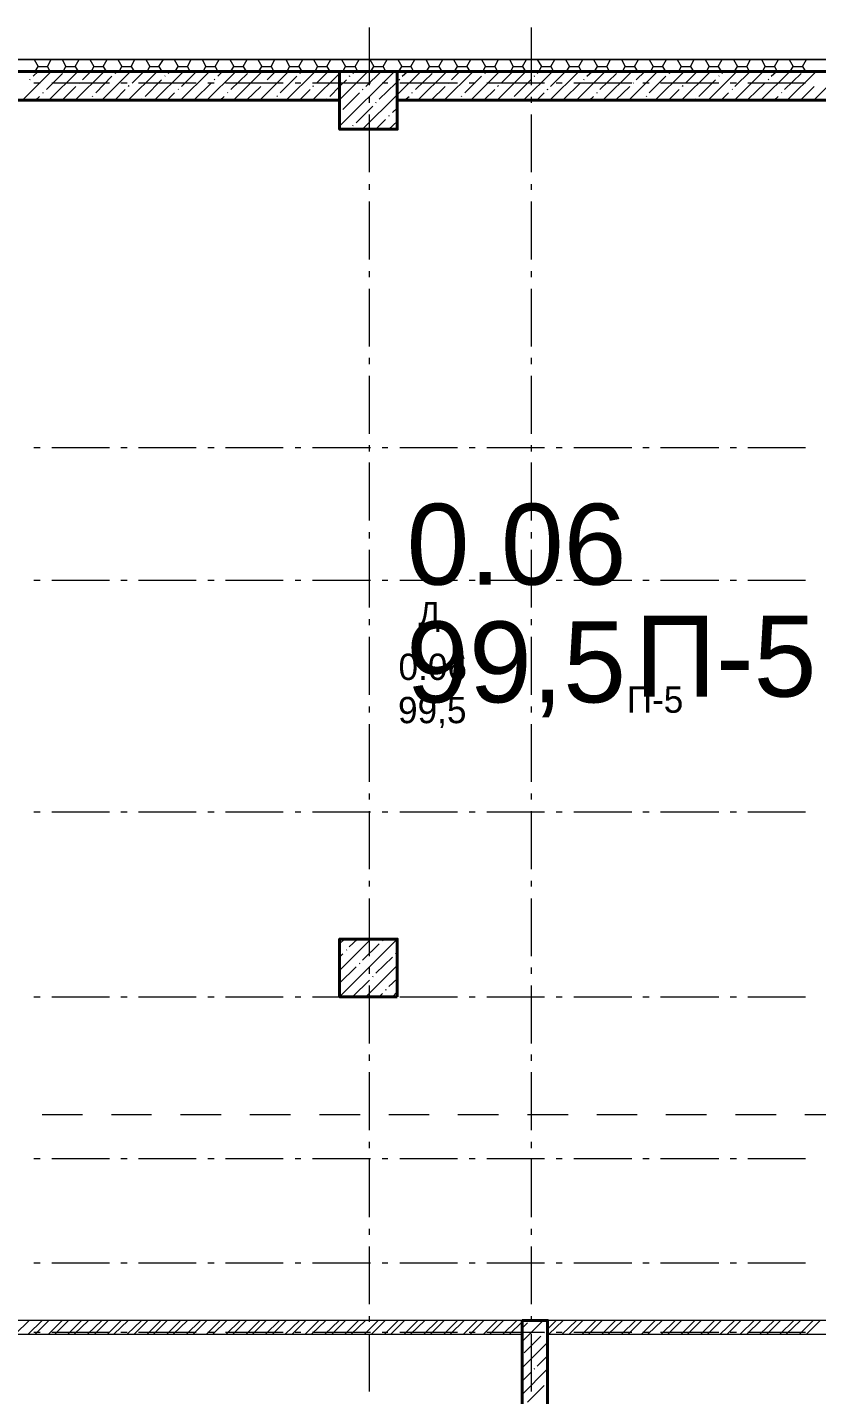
# Model space of a CAD drawing. Header units: millimetres. Extents: x -249154 to 415037, y -45458 to 354837.
# Drawn here: x -127206 to -120373, y 11477 to 23307 of the extents above; entities that cross this region are included whole.
import ezdxf

# ---------------------------------------------------------------- set-up
doc = ezdxf.new("R2010")
doc.units = ezdxf.units.MM
doc.layers.add('PDF _Текст', color=7, linetype='Continuous')
doc.styles.get("Standard").update_dxf_attribs({"font": 'arial.ttf'})

msp = doc.modelspace()

# ---------------------------------------------------------------- linework, layer by layer
at = {"lineweight": 9}
for points in [[(-124245.0744704004, 22807.0202844576), (-124245.0744704004, 23306.90880173928)], [(-122842.844816, 22807.0202844576), (-122842.844816, 23306.90880173928)], [(-127146.9696766799, 23027.31013953203), (-127113.0789297323, 22968.00133239923), (-127032.5884057444, 22968.00133239923), (-127011.4066888894, 22925.63789875727)], [(-127138.4969899174, 22925.63789875727), (-127113.0789297323, 22968.00133239923)], [(-127032.5884057444, 22968.00133239923), (-126998.6976588308, 23027.31013953203)], [(-126905.4981047504, 23027.31013953203), (-126871.6073578028, 22968.00133239923), (-126791.116833849, 22968.00133239923), (-126765.6987736638, 22925.63789875727)], [(-126897.025417988, 22925.63789875727), (-126871.6073578028, 22968.00133239923)], [(-126791.116833849, 22968.00133239923), (-126757.2260869014, 23027.31013953203)], [(-126664.0265328209, 23027.31013953203), (-126630.1357859074, 22968.00133239923), (-126549.6452619195, 22968.00133239923), (-126524.2272017343, 22925.63789875727)], [(-126651.3175027624, 22925.63789875727), (-126630.1357859074, 22968.00133239923)], [(-126549.6452619195, 22968.00133239923), (-126515.7545150059, 23027.31013953203)], [(-126422.5549609255, 23027.31013953203), (-126388.664214012, 22968.00133239923), (-126308.1736900241, 22968.00133239923), (-126282.7556298049, 22925.63789875727)], [(-126409.8459308329, 22925.63789875727), (-126388.664214012, 22968.00133239923)], [(-126308.1736900241, 22968.00133239923), (-126274.2829431105, 23027.31013953203)], [(-126181.0833890301, 23027.31013953203), (-126147.1926420825, 22968.00133239923), (-126066.7021181287, 22968.00133239923), (-126041.2840579435, 22925.63789875727)], [(-126168.3743589034, 22925.63789875727), (-126147.1926420825, 22968.00133239923)], [(-126066.7021181287, 22968.00133239923), (-126028.5750278169, 23027.31013953203)], [(-125935.3754737705, 23027.31013953203), (-125901.4847267888, 22968.00133239923), (-125820.9942028691, 22968.00133239923), (-125799.812486014, 22925.63789875727)], [(-125926.9027870421, 22925.63789875727), (-125901.4847267888, 22968.00133239923)], [(-125820.9942028691, 22968.00133239923), (-125787.1034558874, 23027.31013953203)], [(-125693.903901841, 23027.31013953203), (-125660.0131549274, 22968.00133239923), (-125579.5226309396, 22968.00133239923), (-125558.3409140845, 22925.63789875727)], [(-125685.4312151126, 22925.63789875727), (-125660.0131549274, 22968.00133239923)], [(-125579.5226309396, 22968.00133239923), (-125545.631884026, 23027.31013953203)], [(-125452.4323299456, 23027.31013953203), (-125418.5415829979, 22968.00133239923), (-125338.0510590101, 22968.00133239923), (-125312.6329988249, 22925.63789875727)], [(-125443.9596431831, 22925.63789875727), (-125418.5415829979, 22968.00133239923)], [(-125338.0510590101, 22968.00133239923), (-125304.1603120965, 23027.31013953203)], [(-125210.9607580502, 23027.31013953203), (-125177.0700110685, 22968.00133239923), (-125096.5794871488, 22968.00133239923), (-125071.1614269295, 22925.63789875727)], [(-125202.4880712877, 22925.63789875727), (-125177.0700110685, 22968.00133239923)], [(-125096.5794871488, 22968.00133239923), (-125062.6887401671, 23027.31013953203)], [(-124969.4891861207, 23027.31013953203), (-124935.5984392071, 22968.00133239923), (-124855.1079152193, 22968.00133239923), (-124829.6898550341, 22925.63789875727)], [(-124956.7801560281, 22925.63789875727), (-124935.5984392071, 22968.00133239923)], [(-124855.1079152193, 22968.00133239923), (-124821.2171683057, 23027.31013953203)], [(-124728.0176141912, 23027.31013953203), (-124694.1268672776, 22968.00133239923), (-124613.6363432898, 22968.00133239923), (-124588.2182831046, 22925.63789875727)], [(-124715.3085841327, 22925.63789875727), (-124694.1268672776, 22968.00133239923)], [(-124613.6363432898, 22968.00133239923), (-124579.7455963762, 23027.31013953203)], [(-124486.5460423298, 23027.31013953203), (-124452.6552953482, 22968.00133239923), (-124367.9284280642, 22968.00133239923), (-124346.7467112092, 22925.63789875727)], [(-124473.8370122032, 22925.63789875727), (-124452.6552953482, 22968.00133239923)], [(-124367.9284280642, 22968.00133239923), (-124334.0376811166, 23027.31013953203)], [(-124240.8381270362, 23027.31013953203), (-124206.9473800885, 22968.00133239923), (-124126.4568561348, 22968.00133239923), (-124105.2751393138, 22925.63789875727)], [(-124232.3654403078, 22925.63789875727), (-124206.9473800885, 22968.00133239923)], [(-124126.4568561348, 22968.00133239923), (-124092.5661091871, 23027.31013953203)], [(-123999.3665551067, 23027.31013953203), (-123965.4758081931, 22968.00133239923), (-123884.9852842053, 22968.00133239923), (-123863.8035673843, 22925.63789875727)], [(-123990.8938684124, 22925.63789875727), (-123965.4758081931, 22968.00133239923)], [(-123884.9852842053, 22968.00133239923), (-123851.0945372917, 23027.31013953203)], [(-123757.8949832453, 23027.31013953203), (-123724.0042362977, 22968.00133239923), (-123643.5137123439, 22968.00133239923), (-123618.0956520906, 22925.63789875727)], [(-123749.4222964829, 22925.63789875727), (-123724.0042362977, 22968.00133239923)], [(-123643.5137123439, 22968.00133239923), (-123609.6229653963, 23027.31013953203)], [(-123516.4234113159, 23027.31013953203), (-123482.5326643682, 22968.00133239923), (-123402.0421404144, 22968.00133239923), (-123376.6240802293, 22925.63789875727)], [(-123507.9507245534, 22925.63789875727), (-123482.5326643682, 22968.00133239923)], [(-123402.0421404144, 22968.00133239923), (-123368.1513934668, 23027.31013953203)], [(-123274.9518393864, 23027.31013953203), (-123241.0610924728, 22968.00133239923), (-123160.570568485, 22968.00133239923), (-123135.1525082998, 22925.63789875727)], [(-123262.2428093278, 22925.63789875727), (-123241.0610924728, 22968.00133239923)], [(-123160.570568485, 22968.00133239923), (-123126.6798215714, 23027.31013953203)], [(-123033.480267525, 23027.31013953203), (-122999.5895205774, 22968.00133239923), (-122919.0989965895, 22968.00133239923), (-122893.6809363703, 22925.63789875727)], [(-123020.7712373984, 22925.63789875727), (-122999.5895205774, 22968.00133239923)], [(-122919.0989965895, 22968.00133239923), (-122885.208249676, 23027.31013953203)], [(-122792.0086955955, 23027.31013953203), (-122753.8816052837, 22968.00133239923), (-122673.3910813299, 22968.00133239923), (-122652.2093645089, 22925.63789875727)], [(-122779.2996654689, 22925.63789875727), (-122753.8816052837, 22968.00133239923)], [(-122673.3910813299, 22968.00133239923), (-122639.5003343823, 23027.31013953203)], [(-122546.3007803019, 23027.31013953203), (-122512.4100333542, 22968.00133239923), (-122431.9195094004, 22968.00133239923), (-122410.7377925795, 22925.63789875727)], [(-122537.8280936075, 22925.63789875727), (-122512.4100333542, 22968.00133239923)], [(-122431.9195094004, 22968.00133239923), (-122398.0287624528, 23027.31013953203)], [(-122304.8292084064, 23027.31013953203), (-122270.9384614929, 22968.00133239923), (-122190.447937505, 22968.00133239923), (-122169.26622065, 22925.63789875727)], [(-122296.3565216781, 22925.63789875727), (-122270.9384614929, 22968.00133239923)], [(-122190.447937505, 22968.00133239923), (-122156.5571905915, 23027.31013953203)], [(-122063.357636511, 23027.31013953203), (-122029.4668895634, 22968.00133239923), (-121948.9763655756, 22968.00133239923), (-121923.5583053904, 22925.63789875727)], [(-122054.8849497486, 22925.63789875727), (-122029.4668895634, 22968.00133239923)], [(-121948.9763655756, 22968.00133239923), (-121915.085618662, 23027.31013953203)], [(-121821.8860645815, 23027.31013953203), (-121787.9953176339, 22968.00133239923), (-121707.5047936801, 22968.00133239923), (-121682.086733495, 22925.63789875727)], [(-121809.177034489, 22925.63789875727), (-121787.9953176339, 22968.00133239923)], [(-121707.5047936801, 22968.00133239923), (-121673.6140467325, 23027.31013953203)], [(-121580.4144926861, 23027.31013953203), (-121546.5237457726, 22968.00133239923), (-121466.0332217847, 22968.00133239923), (-121440.6151615655, 22925.63789875727)], [(-121567.7054625936, 22925.63789875727), (-121546.5237457726, 22968.00133239923)], [(-121466.0332217847, 22968.00133239923), (-121432.1424748712, 23027.31013953203)], [(-121338.9429207566, 23027.31013953203), (-121305.0521738431, 22968.00133239923), (-121224.5616498552, 22968.00133239923), (-121199.1435896701, 22925.63789875727)], [(-121326.2338906641, 22925.63789875727), (-121305.0521738431, 22968.00133239923)], [(-121224.5616498552, 22968.00133239923), (-121190.6709029417, 23027.31013953203)], [(-121093.2350055311, 23027.31013953203), (-121059.3442585494, 22968.00133239923), (-120978.8537346297, 22968.00133239923), (-120957.6720177746, 22925.63789875727)], [(-121084.7623187687, 22925.63789875727), (-121059.3442585494, 22968.00133239923)], [(-120978.8537346297, 22968.00133239923), (-120944.962987648, 23027.31013953203)], [(-120851.7634336016, 23027.31013953203), (-120817.872686654, 22968.00133239923), (-120737.3821627002, 22968.00133239923), (-120716.2004458452, 22925.63789875727)], [(-120843.2907468732, 22925.63789875727), (-120817.872686654, 22968.00133239923)], [(-120737.3821627002, 22968.00133239923), (-120703.4914157526, 23027.31013953203)], [(-120610.2918616721, 23027.31013953203), (-120576.4011147586, 22968.00133239923), (-120495.9105907707, 22968.00133239923), (-120470.4925305856, 22925.63789875727)], [(-120601.8191749438, 22925.63789875727), (-120576.4011147586, 22968.00133239923)], [(-120495.9105907707, 22968.00133239923), (-120462.0198438572, 23027.31013953203)], [(-127358.7868449919, 22925.63789875727), (-104961.2394647608, 22925.63789875727), (-104961.2394647608, 1409.249938755849), (-140715.9774805107, 1409.249938755849)], [(-127248.6419174547, 22675.6936400994), (-126998.6976588308, 22925.63789875727)], [(-127185.0967669577, 22853.62006149782), (-127180.8604235935, 22857.85640489607)], [(-127155.4423634083, 22883.27446508124), (-127113.0789297323, 22925.63789875727)], [(-127041.0610925069, 22768.89319417982), (-126901.2617613862, 22908.69252526642)], [(-127019.8793756518, 22675.6936400994), (-126769.935117028, 22925.63789875727)], [(-126791.116833849, 22675.6936400994), (-126541.1725752252, 22925.63789875727)], [(-126727.571683352, 22853.62006149782), (-126655.5538461266, 22925.63789875727)], [(-126613.1904124506, 22739.2387905964), (-126473.3910813299, 22883.27446508124)], [(-126562.3542920462, 22675.6936400994), (-126312.4100334223, 22925.63789875727)], [(-126443.7366777465, 22908.69252526642), (-126439.5003343823, 22917.16521199481)], [(-126333.5917502433, 22675.6936400994), (-126083.6474915855, 22925.63789875727)], [(-126299.7010032957, 22823.96565794844), (-126198.0287625209, 22925.63789875727)], [(-126185.3197323943, 22709.58438704703), (-126045.5204013077, 22853.62006149782)], [(-126104.8292084064, 22675.6936400994), (-125854.8849497826, 22925.63789875727)], [(-126015.8659976902, 22883.27446508124), (-126011.6296543601, 22887.51080844544)], [(-125986.2115941408, 22908.69252526642), (-125969.266220684, 22925.63789875727)], [(-125880.3030099678, 22675.6936400994), (-125630.358751344, 22925.63789875727)], [(-125871.8303232394, 22794.31125436501), (-125740.5036788812, 22925.63789875727)], [(-125651.540468165, 22675.6936400994), (-125401.5962095412, 22925.63789875727)], [(-125587.995317702, 22853.62006149782), (-125583.7589743038, 22857.85640489607)], [(-125558.3409140845, 22883.27446508124), (-125515.9774804426, 22925.63789875727)], [(-125443.9596431831, 22768.89319417982), (-125299.9239687324, 22908.69252526642)], [(-125422.7779263621, 22675.6936400994), (-125172.8336677383, 22925.63789875727)], [(-125194.0153845593, 22675.6936400994), (-124944.0711259355, 22925.63789875727)], [(-125130.4702340623, 22853.62006149782), (-125058.4523968369, 22925.63789875727)], [(-125016.0889631609, 22739.2387905964), (-124872.053288676, 22883.27446508124)], [(-124965.2528427565, 22675.6936400994), (-124715.3085841327, 22925.63789875727)], [(-124846.6352284909, 22908.69252526642), (-124842.3988851267, 22917.16521199481)], [(-124736.4903009537, 22675.6936400994), (-124503.4914157866, 22908.69252526642), (-124486.5460423298, 22925.63789875727)], [(-124702.599554006, 22823.96565794844), (-124600.9273132313, 22925.63789875727)], [(-124588.2182831046, 22709.58438704703), (-124503.4914157866, 22794.31125436501), (-124444.1826086538, 22853.62006149782)], [(-124507.7277591508, 22675.6936400994), (-124503.4914157866, 22679.92998346359), (-124257.783500527, 22925.63789875727)], [(-124503.4914157866, 22451.16744162671), (-124029.0209587242, 22925.63789875727)], [(-124418.7645484346, 22883.27446508124), (-124410.2918617062, 22887.51080844544)], [(-124389.1101448511, 22908.69252526642), (-124372.1647714284, 22925.63789875727)], [(-124304.3832775332, 22425.74938144152), (-124003.6028984709, 22722.29341710555), (-123800.2584168873, 22925.63789875727)], [(-124274.7288739497, 22794.31125436501), (-124143.4022296256, 22925.63789875727)], [(-123990.8938684124, 22853.62006149782), (-123982.4211816499, 22857.85640489607)], [(-123961.2394648289, 22883.27446508124), (-123914.6396878228, 22925.63789875727)], [(-123846.8581938935, 22768.89319417982), (-123702.8225194427, 22908.69252526642)], [(-123825.6764771065, 22675.6936400994), (-123575.7322184146, 22925.63789875727)], [(-123596.9139352696, 22675.6936400994), (-123346.9696766118, 22925.63789875727)], [(-123533.3687848067, 22853.62006149782), (-123461.3509475132, 22925.63789875727)], [(-123418.9875139053, 22739.2387905964), (-123274.9518393864, 22883.27446508124)], [(-123368.1513934668, 22675.6936400994), (-123118.2071348089, 22925.63789875727)], [(-123245.297435837, 22908.69252526642), (-123241.0610924728, 22917.16521199481)], [(-123139.388851664, 22675.6936400994), (-122889.4445930061, 22925.63789875727)], [(-123105.4981047504, 22823.96565794844), (-123003.8258639075, 22925.63789875727)], [(-122991.116833849, 22709.58438704703), (-122847.0811593641, 22853.62006149782)], [(-122910.6263098612, 22675.6936400994), (-122660.6820512033, 22925.63789875727)], [(-122817.4267557807, 22883.27446508124), (-122813.1904124165, 22887.51080844544)], [(-122792.0086955955, 22908.69252526642), (-122775.0633221047, 22925.63789875727)], [(-122681.8637680583, 22675.6936400994), (-122431.9195094004, 22925.63789875727)], [(-122677.6274246941, 22794.31125436501), (-122546.3007803019, 22925.63789875727)], [(-122453.1012262555, 22675.6936400994), (-122203.1569675976, 22925.63789875727)], [(-122389.5560757585, 22853.62006149782), (-122385.3197323943, 22857.85640489607)], [(-122364.1380155392, 22883.27446508124), (-122317.538238499, 22925.63789875727)], [(-122249.7567446379, 22768.89319417982), (-122105.721070153, 22908.69252526642)], [(-122224.3386844527, 22675.6936400994), (-121974.3944257948, 22925.63789875727)], [(-121999.812486014, 22675.6936400994), (-121749.8682273561, 22925.63789875727)], [(-121936.267335483, 22853.62006149782), (-121860.0131548934, 22925.63789875727)], [(-121821.8860645815, 22739.2387905964), (-121677.8503900967, 22883.27446508124)], [(-121771.0499442112, 22675.6936400994), (-121521.1056855533, 22925.63789875727)], [(-121648.1959865473, 22908.69252526642), (-121643.9596431831, 22917.16521199481)], [(-121542.2874024084, 22675.6936400994), (-121292.3431437164, 22925.63789875727)], [(-121508.3966554607, 22823.96565794844), (-121406.7244146178, 22925.63789875727)], [(-121394.0153845593, 22709.58438704703), (-121249.9797100745, 22853.62006149782)], [(-121313.5248605715, 22675.6936400994), (-121063.5806019136, 22925.63789875727)], [(-121220.3253064911, 22883.27446508124), (-121216.0889631269, 22887.51080844544)], [(-121194.9072463059, 22908.69252526642), (-121177.961872815, 22925.63789875727)], [(-121084.7623187687, 22675.6936400994), (-120834.8180601108, 22925.63789875727)], [(-121080.5259754045, 22794.31125436501), (-120949.1993310122, 22925.63789875727)], [(-120855.9997769658, 22675.6936400994), (-120606.055518308, 22925.63789875727)], [(-120792.4546264347, 22853.62006149782), (-120788.2182831046, 22857.85640489607)], [(-120767.0365662496, 22883.27446508124), (-120720.4367892094, 22925.63789875727)], [(-120652.6552953482, 22768.89319417982), (-120508.6196208974, 22908.69252526642)], [(-120627.237235163, 22675.6936400994), (-120377.2929765051, 22925.63789875727)], [(-120398.4746933602, 22675.6936400994), (-120148.5304347023, 22925.63789875727)], [(-127151.2060200441, 22828.20200131263), (-127096.1335562414, 22828.20200131263)], [(-127070.7154960562, 22739.2387905964), (-127066.479152692, 22743.47513396059)], [(-126994.4613154666, 22828.20200131263), (-126494.572798185, 22828.20200131263)], [(-126905.4981047504, 22675.6936400994), (-126786.8804904848, 22794.31125436501)], [(-126757.2260869014, 22823.96565794844), (-126752.9897435372, 22828.20200131263)], [(-126642.844816, 22709.58438704703), (-126638.6084726358, 22713.82073041121)], [(-126447.9730211447, 22675.6936400994), (-126359.0098104285, 22768.89319417982)], [(-126397.1369007063, 22828.20200131263), (-126342.0644369717, 22828.20200131263)], [(-126329.3554068451, 22794.31125436501), (-126325.1190634809, 22802.7839410934)], [(-126244.6285395271, 22828.20200131263), (-125744.7400222454, 22828.20200131263)], [(-125994.6842809033, 22675.6936400994), (-125931.1391304063, 22739.2387905964)], [(-125901.4847267888, 22768.89319417982), (-125897.2483834586, 22773.12953754402)], [(-125757.449052338, 22684.16632682779), (-125613.4133778872, 22823.96565794844)], [(-125643.0677814366, 22828.20200131263), (-125587.995317702, 22828.20200131263)], [(-125490.5594202233, 22828.20200131263), (-124990.6709029417, 22828.20200131263)], [(-125473.6140467666, 22739.2387905964), (-125469.3777034024, 22743.47513396059)], [(-125308.3966554607, 22675.6936400994), (-125185.5426978309, 22794.31125436501)], [(-125160.1246376458, 22823.96565794844), (-125155.8882942475, 22828.20200131263)], [(-125045.7433667443, 22709.58438704703), (-125041.5070233461, 22713.82073041121)], [(-124888.9986621669, 22828.20200131263), (-124838.1625417284, 22828.20200131263)], [(-124850.8715718551, 22675.6936400994), (-124757.6720177746, 22768.89319417982)], [(-124736.4903009537, 22828.20200131263), (-124236.601783672, 22828.20200131263)], [(-124732.2539575895, 22794.31125436501), (-124728.0176141912, 22802.7839410934)], [(-124473.8370122032, 22595.20311614561), (-124329.8013377524, 22739.2387905964)], [(-124304.3832775332, 22768.89319417982), (-124300.1469341349, 22773.12953754402)], [(-124160.3476030483, 22684.16632682779), (-124016.3119285975, 22823.96565794844)], [(-124134.9295428632, 22828.20200131263), (-124084.0934224587, 22828.20200131263)], [(-123982.4211816499, 22828.20200131263), (-123482.5326643682, 22828.20200131263)], [(-123876.5125975109, 22739.2387905964), (-123872.2762541467, 22743.47513396059)], [(-123711.2952061711, 22675.6936400994), (-123588.4412485413, 22794.31125436501)], [(-123563.0231883561, 22823.96565794844), (-123554.5505016277, 22828.20200131263)], [(-123448.6419174547, 22709.58438704703), (-123444.4055740905, 22713.82073041121)], [(-123380.8604235935, 22828.20200131263), (-123330.024303189, 22828.20200131263)], [(-123253.7701225654, 22675.6936400994), (-123160.570568485, 22768.89319417982)], [(-123228.3520623802, 22828.20200131263), (-122728.4635450986, 22828.20200131263)], [(-123135.1525082998, 22794.31125436501), (-123126.6798215714, 22802.7839410934)], [(-122796.2450389598, 22675.6936400994), (-122732.6998884627, 22739.2387905964)], [(-122707.2818282435, 22768.89319417982), (-122698.8091415151, 22773.12953754402)], [(-122626.7913042557, 22828.20200131263), (-122575.9551838853, 22828.20200131263)], [(-122563.2461537927, 22684.16632682779), (-122419.2104793079, 22823.96565794844)], [(-122474.2829430765, 22828.20200131263), (-121974.3944257948, 22828.20200131263)], [(-122275.1748048571, 22739.2387905964), (-122270.9384614929, 22743.47513396059)], [(-122114.1937569155, 22675.6936400994), (-121991.3397992516, 22794.31125436501)], [(-121961.6853957022, 22823.96565794844), (-121957.449052338, 22828.20200131263)], [(-121876.9585283502, 22828.20200131263), (-121821.8860645815, 22828.20200131263)], [(-121847.3041248008, 22709.58438704703), (-121843.0677814366, 22713.82073041121)], [(-121724.450167171, 22828.20200131263), (-121220.3253064911, 22828.20200131263)], [(-121656.6686733098, 22675.6936400994), (-121563.4691191953, 22768.89319417982)], [(-121533.8147156459, 22794.31125436501), (-121529.5783722817, 22802.7839410934)], [(-121199.1435896701, 22675.6936400994), (-121135.598439139, 22739.2387905964)], [(-121122.8894090805, 22828.20200131263), (-121067.8169452778, 22828.20200131263)], [(-121105.9440355896, 22768.89319417982), (-121101.7076922254, 22773.12953754402)], [(-120970.3810478672, 22828.20200131263), (-120470.4925305856, 22828.20200131263)], [(-120966.144704503, 22684.16632682779), (-120822.1090300522, 22823.96565794844)], [(-120678.0733555333, 22739.2387905964), (-120673.8370122032, 22743.47513396059)], [(-120512.8559642616, 22675.6936400994), (-120394.238349996, 22794.31125436501)], [(-127134.2606465532, 22675.6936400994), (-127100.3698996056, 22709.58438704703)], [(-126676.7355629476, 22675.6936400994), (-126672.4992195493, 22684.16632682779)], [(-126214.9741359437, 22684.16632682779), (-126210.7377925795, 22688.40267019198)], [(-125537.1591972636, 22675.6936400994), (-125503.26845035, 22709.58438704703)], [(-125079.6341136579, 22675.6936400994), (-125075.3977702937, 22684.16632682779)], [(-124617.8726866881, 22684.16632682779), (-124613.6363432898, 22688.40267019198)], [(-124359.4557413018, 22480.82184524419), (-124215.420066851, 22624.85751969498)], [(-124245.0744704004, 22654.51192327842), (-124245.0744704004, 22705.34804368282)], [(-124190.0020066318, 22654.51192327842), (-124185.7656632335, 22658.74826664261)], [(-124045.9663321469, 22569.78505592638), (-124003.6028984709, 22607.91214620414)], [(-123940.0577480079, 22675.6936400994), (-123901.9306576961, 22709.58438704703)], [(-123482.5326643682, 22675.6936400994), (-123474.0599776398, 22684.16632682779)], [(-123020.7712373984, 22684.16632682779), (-123012.29855067, 22688.40267019198)], [(-122842.844816, 22654.51192327842), (-122842.844816, 22705.34804368282)], [(-122338.7199553541, 22675.6936400994), (-122304.8292084064, 22709.58438704703)], [(-121885.4312151126, 22675.6936400994), (-121876.9585283502, 22684.16632682779)], [(-121419.4334447445, 22684.16632682779), (-121415.1971013803, 22688.40267019198)], [(-120741.6185060644, 22675.6936400994), (-120707.7277591508, 22709.58438704703)], [(-124503.4914157866, 22569.78505592638), (-124499.2550723884, 22574.02139929056)], [(-124245.0744704004, 22052.9511651879), (-124245.0744704004, 22552.83968246958)], [(-124190.0020066318, 22425.74938144152), (-124105.2751393138, 22510.47624879357)], [(-124075.6207357303, 22540.13065234294), (-124071.3843923321, 22544.36699574119)], [(-124075.6207357303, 22425.74938144152), (-124003.6028984709, 22493.53087530272)], [(-122842.844816, 22052.9511651879), (-122842.844816, 22552.83968246958)], [(-124389.1101448511, 22455.40378502496), (-124384.873801487, 22459.64012838915)], [(-124245.0744704004, 21900.44280397467), (-124245.0744704004, 21951.27892437908)], [(-122842.844816, 21900.44280397467), (-122842.844816, 21951.27892437908)], [(-124245.0744704004, 21298.88204591822), (-124245.0744704004, 21798.7705631999)], [(-122842.844816, 21298.88204591822), (-122842.844816, 21798.7705631999)], [(-124245.0744704004, 21146.37368470497), (-124245.0744704004, 21197.20980507533)], [(-122842.844816, 21146.37368470497), (-122842.844816, 21197.20980507533)], [(-124245.0744704004, 20544.8129265804), (-124245.0744704004, 21044.7014438621)], [(-122842.844816, 20544.8129265804), (-122842.844816, 21044.7014438621)], [(-124245.0744704004, 20392.30456536717), (-124245.0744704004, 20447.37702916983)], [(-122842.844816, 20392.30456536717), (-122842.844816, 20447.37702916983)], [(-124245.0744704004, 19790.74380731072), (-124245.0744704004, 20290.6323245924)], [(-122842.844816, 19790.74380731072), (-122842.844816, 20290.6323245924)], [(-127151.2060200441, 19672.1261930451), (-127096.1335562414, 19672.1261930451)], [(-126994.4613154666, 19672.1261930451), (-126494.572798185, 19672.1261930451)], [(-126397.1369007063, 19672.1261930451), (-126342.0644369717, 19672.1261930451)], [(-126244.6285395271, 19672.1261930451), (-125744.7400222454, 19672.1261930451)], [(-125643.0677814366, 19672.1261930451), (-125587.995317702, 19672.1261930451)], [(-125490.5594202233, 19672.1261930451), (-124990.6709029417, 19672.1261930451)], [(-124888.9986621669, 19672.1261930451), (-124838.1625417284, 19672.1261930451)], [(-124736.4903009537, 19672.1261930451), (-124236.601783672, 19672.1261930451)], [(-124245.0744704004, 19638.23544609747), (-124245.0744704004, 19693.30790986608)], [(-124134.9295428632, 19672.1261930451), (-124084.0934224587, 19672.1261930451)], [(-123982.4211816499, 19672.1261930451), (-123482.5326643682, 19672.1261930451)], [(-123380.8604235935, 19672.1261930451), (-123330.024303189, 19672.1261930451)], [(-123228.3520623802, 19672.1261930451), (-122728.4635450986, 19672.1261930451)], [(-122842.844816, 19638.23544609747), (-122842.844816, 19693.30790986608)], [(-122626.7913042557, 19672.1261930451), (-122575.9551838853, 19672.1261930451)], [(-122474.2829430765, 19672.1261930451), (-121974.3944257948, 19672.1261930451)], [(-121876.9585283502, 19672.1261930451), (-121821.8860645815, 19672.1261930451)], [(-121724.450167171, 19672.1261930451), (-121220.3253064911, 19672.1261930451)], [(-121122.8894090805, 19672.1261930451), (-121067.8169452778, 19672.1261930451)], [(-120970.3810478672, 19672.1261930451), (-120470.4925305856, 19672.1261930451)], [(-124245.0744704004, 19040.91103140522), (-124245.0744704004, 19540.7995486869)], [(-122842.844816, 19040.91103140522), (-122842.844816, 19540.7995486869)], [(-124245.0744704004, 18884.16632682779), (-124245.0744704004, 18939.2387905964)], [(-122842.844816, 18884.16632682779), (-122842.844816, 18939.2387905964)], [(-124245.0744704004, 18286.84191210147), (-124245.0744704004, 18786.73042938315)], [(-122842.844816, 18286.84191210147), (-122842.844816, 18786.73042938315)], [(-127151.2060200441, 18524.0771406327), (-127096.1335562414, 18524.0771406327)], [(-126994.4613154666, 18524.0771406327), (-126494.572798185, 18524.0771406327)], [(-126397.1369007063, 18524.0771406327), (-126342.0644369717, 18524.0771406327)], [(-126244.6285395271, 18524.0771406327), (-125744.7400222454, 18524.0771406327)], [(-125643.0677814366, 18524.0771406327), (-125587.995317702, 18524.0771406327)], [(-125490.5594202233, 18524.0771406327), (-124990.6709029417, 18524.0771406327)], [(-124888.9986621669, 18524.0771406327), (-124838.1625417284, 18524.0771406327)], [(-124736.4903009537, 18524.0771406327), (-124236.601783672, 18524.0771406327)], [(-124134.9295428632, 18524.0771406327), (-124084.0934224587, 18524.0771406327)], [(-123982.4211816499, 18524.0771406327), (-123482.5326643682, 18524.0771406327)], [(-123380.8604235935, 18524.0771406327), (-123330.024303189, 18524.0771406327)], [(-123228.3520623802, 18524.0771406327), (-122728.4635450986, 18524.0771406327)], [(-122626.7913042557, 18524.0771406327), (-122575.9551838853, 18524.0771406327)], [(-122474.2829430765, 18524.0771406327), (-121974.3944257948, 18524.0771406327)], [(-121876.9585283502, 18524.0771406327), (-121821.8860645815, 18524.0771406327)], [(-121724.450167171, 18524.0771406327), (-121220.3253064911, 18524.0771406327)], [(-121122.8894090805, 18524.0771406327), (-121067.8169452778, 18524.0771406327)], [(-120970.3810478672, 18524.0771406327), (-120470.4925305856, 18524.0771406327)], [(-124245.0744704004, 18134.3335509223), (-124245.0744704004, 18185.16967129265)], [(-122842.844816, 18134.3335509223), (-122842.844816, 18185.16967129265)], [(-124245.0744704004, 17532.77279279772), (-124245.0744704004, 18032.66131007941)], [(-122842.844816, 17532.77279279772), (-122842.844816, 18032.66131007941)], [(-124245.0744704004, 17380.26443158448), (-124245.0744704004, 17431.1005519889)], [(-122842.844816, 17380.26443158448), (-122842.844816, 17431.1005519889)], [(-124245.0744704004, 16778.70367349398), (-124245.0744704004, 17278.59219080972)], [(-122842.844816, 16778.70367349398), (-122842.844816, 17278.59219080972)], [(-124245.0744704004, 16626.1953123148), (-124245.0744704004, 16677.03143271922)], [(-122842.844816, 16626.1953123148), (-122842.844816, 16677.03143271922)], [(-127151.2060200441, 16520.28672814177), (-127096.1335562414, 16520.28672814177)], [(-126994.4613154666, 16520.28672814177), (-126494.572798185, 16520.28672814177)], [(-126397.1369007063, 16520.28672814177), (-126342.0644369717, 16520.28672814177)], [(-126244.6285395271, 16520.28672814177), (-125744.7400222454, 16520.28672814177)], [(-125643.0677814366, 16520.28672814177), (-125587.995317702, 16520.28672814177)], [(-125490.5594202233, 16520.28672814177), (-124990.6709029417, 16520.28672814177)], [(-124888.9986621669, 16520.28672814177), (-124838.1625417284, 16520.28672814177)], [(-124736.4903009537, 16520.28672814177), (-124236.601783672, 16520.28672814177)], [(-124245.0744704004, 16024.63455422429), (-124245.0744704004, 16524.52307150597)], [(-124134.9295428632, 16520.28672814177), (-124084.0934224587, 16520.28672814177)], [(-123982.4211816499, 16520.28672814177), (-123482.5326643682, 16520.28672814177)], [(-123380.8604235935, 16520.28672814177), (-123330.024303189, 16520.28672814177)], [(-123228.3520623802, 16520.28672814177), (-122728.4635450986, 16520.28672814177)], [(-122842.844816, 16024.63455422429), (-122842.844816, 16524.52307150597)], [(-122626.7913042557, 16520.28672814177), (-122575.9551838853, 16520.28672814177)], [(-122474.2829430765, 16520.28672814177), (-121974.3944257948, 16520.28672814177)], [(-121876.9585283502, 16520.28672814177), (-121821.8860645815, 16520.28672814177)], [(-121724.450167171, 16520.28672814177), (-121220.3253064911, 16520.28672814177)], [(-121122.8894090805, 16520.28672814177), (-121067.8169452778, 16520.28672814177)], [(-120970.3810478672, 16520.28672814177), (-120470.4925305856, 16520.28672814177)], [(-124245.0744704004, 15872.12619301105), (-124245.0744704004, 15922.96231344952)], [(-122842.844816, 15872.12619301105), (-122842.844816, 15922.96231344952)], [(-124245.0744704004, 15270.56543495459), (-124245.0744704004, 15770.45395223628)], [(-122842.844816, 15270.56543495459), (-122842.844816, 15770.45395223628)], [(-124503.4914157866, 15376.47401909357), (-124461.1279821106, 15418.83745276959)], [(-124503.4914157866, 15147.71147729074), (-124232.3654403078, 15418.83745276959)], [(-124503.4914157866, 14918.9489354879), (-124003.6028984709, 15418.83745276959)], [(-124418.7645484346, 15351.05595890839), (-124346.7467112092, 15418.83745276959)], [(-124130.693199499, 15406.12842267699), (-124126.4568561348, 15410.3647660412)], [(-124503.4914157866, 15262.09274819215), (-124473.8370122032, 15291.74715177558)], [(-124444.1826086538, 15321.40155532495), (-124439.9462652896, 15325.63789868915)], [(-124304.3832775332, 15236.67468800697), (-124160.3476030483, 15376.47401909357)], [(-124190.0020066318, 15122.29341710555), (-124045.9663321469, 15262.09274819215)], [(-124016.3119285975, 15291.74715177558), (-124012.0755852333, 15295.98349513978)], [(-124503.4914157866, 15037.56654975351), (-124359.4557413018, 15177.36588087416)], [(-124329.8013377524, 15207.02028442353), (-124325.5649943882, 15211.25662778773)], [(-124274.7288739497, 14918.9489354879), (-124003.6028984709, 15190.07491096675)], [(-124245.0744704004, 15118.05707374137), (-124245.0744704004, 15173.12953747591)], [(-122842.844816, 15118.05707374137), (-122842.844816, 15173.12953747591)], [(-124389.1101448511, 14923.18527885209), (-124245.0744704004, 15062.98460997274)], [(-124215.420066851, 15092.63901352213), (-124211.1837234868, 15096.87535688632)], [(-124075.6207357303, 15007.91214620414), (-124003.6028984709, 15075.69364006534)], [(-127151.2060200441, 14918.9489354879), (-127096.1335562414, 14918.9489354879)], [(-126994.4613154666, 14918.9489354879), (-126494.572798185, 14918.9489354879)], [(-126397.1369007063, 14918.9489354879), (-126342.0644369717, 14918.9489354879)], [(-126244.6285395271, 14918.9489354879), (-125744.7400222454, 14918.9489354879)], [(-125643.0677814366, 14918.9489354879), (-125587.995317702, 14918.9489354879)], [(-125490.5594202233, 14918.9489354879), (-124990.6709029417, 14918.9489354879)], [(-124888.9986621669, 14918.9489354879), (-124838.1625417284, 14918.9489354879)], [(-124736.4903009537, 14918.9489354879), (-124236.601783672, 14918.9489354879)], [(-124245.0744704004, 14516.49631565085), (-124245.0744704004, 15016.38483289847)], [(-124160.3476030483, 14918.9489354879), (-124130.693199499, 14948.60333903728)], [(-124134.9295428632, 14918.9489354879), (-124084.0934224587, 14918.9489354879)], [(-124105.2751393138, 14978.25774262071), (-124096.8024525854, 14982.4940859849)], [(-124045.9663321469, 14918.9489354879), (-124003.6028984709, 14961.31236916392)], [(-123982.4211816499, 14918.9489354879), (-123482.5326643682, 14918.9489354879)], [(-123380.8604235935, 14918.9489354879), (-123330.024303189, 14918.9489354879)], [(-123228.3520623802, 14918.9489354879), (-122728.4635450986, 14918.9489354879)], [(-122842.844816, 14516.49631565085), (-122842.844816, 15016.38483289847)], [(-122626.7913042557, 14918.9489354879), (-122575.9551838853, 14918.9489354879)], [(-122474.2829430765, 14918.9489354879), (-121974.3944257948, 14918.9489354879)], [(-121876.9585283502, 14918.9489354879), (-121821.8860645815, 14918.9489354879)], [(-121724.450167171, 14918.9489354879), (-121220.3253064911, 14918.9489354879)], [(-121122.8894090805, 14918.9489354879), (-121067.8169452778, 14918.9489354879)], [(-120970.3810478672, 14918.9489354879), (-120470.4925305856, 14918.9489354879)], [(-124245.0744704004, 14363.98795447167), (-124245.0744704004, 14419.06041820622)], [(-122842.844816, 14363.98795447167), (-122842.844816, 14419.06041820622)], [(-124245.0744704004, 13766.6635397113), (-124245.0744704004, 14266.55205699298)], [(-122842.844816, 13766.6635397113), (-122842.844816, 14266.55205699298)], [(-127079.1881828187, 13902.22652746775), (-126727.571683352, 13902.22652746775)], [(-126477.6274246941, 13902.22652746775), (-126130.2472685916, 13902.22652746775)], [(-125880.3030099678, 13902.22652746775), (-125528.6865105352, 13902.22652746775)], [(-125278.7422519114, 13902.22652746775), (-124927.1257524447, 13902.22652746775)], [(-124677.1814938209, 13902.22652746775), (-124325.5649943882, 13902.22652746775)], [(-124075.6207357303, 13902.22652746775), (-123728.2405796278, 13902.22652746775)], [(-123478.296321004, 13902.22652746775), (-123126.6798215714, 13902.22652746775)], [(-122876.7355629476, 13902.22652746775), (-122525.1190634809, 13902.22652746775)], [(-122275.1748048571, 13902.22652746775), (-121927.7946487886, 13902.22652746775)], [(-121677.8503900967, 13902.22652746775), (-121326.2338906641, 13902.22652746775)], [(-121076.2896320403, 13902.22652746775), (-120724.6731325735, 13902.22652746775)], [(-120474.7288739497, 13902.22652746775), (-120123.1123745171, 13902.22652746775)], [(-124245.0744704004, 13609.91883513387), (-124245.0744704004, 13664.99129893653)], [(-122842.844816, 13609.91883513387), (-122842.844816, 13664.99129893653)], [(-127151.2060200441, 13520.95562445169), (-127096.1335562414, 13520.95562445169)], [(-126994.4613154666, 13520.95562445169), (-126494.572798185, 13520.95562445169)], [(-126397.1369007063, 13520.95562445169), (-126342.0644369717, 13520.95562445169)], [(-126244.6285395271, 13520.95562445169), (-125744.7400222454, 13520.95562445169)], [(-125643.0677814366, 13520.95562445169), (-125587.995317702, 13520.95562445169)], [(-125490.5594202233, 13520.95562445169), (-124990.6709029417, 13520.95562445169)], [(-124888.9986621669, 13520.95562445169), (-124838.1625417284, 13520.95562445169)], [(-124736.4903009537, 13520.95562445169), (-124236.601783672, 13520.95562445169)], [(-124245.0744704004, 13012.59442044162), (-124245.0744704004, 13512.4829377233)], [(-124134.9295428632, 13520.95562445169), (-124084.0934224587, 13520.95562445169)], [(-123982.4211816499, 13520.95562445169), (-123482.5326643682, 13520.95562445169)], [(-123380.8604235935, 13520.95562445169), (-123330.024303189, 13520.95562445169)], [(-123228.3520623802, 13520.95562445169), (-122728.4635450986, 13520.95562445169)], [(-122842.844816, 13012.59442044162), (-122842.844816, 13512.4829377233)], [(-122626.7913042557, 13520.95562445169), (-122575.9551838853, 13520.95562445169)], [(-122474.2829430765, 13520.95562445169), (-121974.3944257948, 13520.95562445169)], [(-121876.9585283502, 13520.95562445169), (-121821.8860645815, 13520.95562445169)], [(-121724.450167171, 13520.95562445169), (-121220.3253064911, 13520.95562445169)], [(-121122.8894090805, 13520.95562445169), (-121067.8169452778, 13520.95562445169)], [(-120970.3810478672, 13520.95562445169), (-120470.4925305856, 13520.95562445169)], [(-124245.0744704004, 12860.08605922837), (-124245.0744704004, 12910.92217963278)], [(-122842.844816, 12860.08605922837), (-122842.844816, 12910.92217963278)], [(-124245.0744704004, 12258.52530113787), (-124245.0744704004, 12758.4138184536)], [(-122842.844816, 12258.52530113787), (-122842.844816, 12758.4138184536)], [(-127151.2060200441, 12618.6144872989), (-127096.1335562414, 12618.6144872989)], [(-126994.4613154666, 12618.6144872989), (-126494.572798185, 12618.6144872989)], [(-126397.1369007063, 12618.6144872989), (-126342.0644369717, 12618.6144872989)], [(-126244.6285395271, 12618.6144872989), (-125744.7400222454, 12618.6144872989)], [(-125643.0677814366, 12618.6144872989), (-125587.995317702, 12618.6144872989)], [(-125490.5594202233, 12618.6144872989), (-124990.6709029417, 12618.6144872989)], [(-124888.9986621669, 12618.6144872989), (-124838.1625417284, 12618.6144872989)], [(-124736.4903009537, 12618.6144872989), (-124236.601783672, 12618.6144872989)], [(-124134.9295428632, 12618.6144872989), (-124084.0934224587, 12618.6144872989)], [(-123982.4211816499, 12618.6144872989), (-123482.5326643682, 12618.6144872989)], [(-123380.8604235935, 12618.6144872989), (-123330.024303189, 12618.6144872989)], [(-123228.3520623802, 12618.6144872989), (-122728.4635450986, 12618.6144872989)], [(-122626.7913042557, 12618.6144872989), (-122575.9551838853, 12618.6144872989)], [(-122474.2829430765, 12618.6144872989), (-121974.3944257948, 12618.6144872989)], [(-121876.9585283502, 12618.6144872989), (-121821.8860645815, 12618.6144872989)], [(-121724.450167171, 12618.6144872989), (-121220.3253064911, 12618.6144872989)], [(-121122.8894090805, 12618.6144872989), (-121067.8169452778, 12618.6144872989)], [(-120970.3810478672, 12618.6144872989), (-120470.4925305856, 12618.6144872989)], [(-127312.1870679517, 12000.10835578566), (-127189.3331103219, 12118.72597001721)], [(-127197.8057970502, 12000.10835578566), (-127079.1881828187, 12118.72597001721)], [(-127138.4969899174, 12000.10835578566), (-127019.8793756518, 12118.72597001721)], [(-127024.115719016, 12000.10835578566), (-126905.4981047504, 12118.72597001721)], [(-126969.0432552474, 12000.10835578566), (-126850.4256409818, 12118.72597001721)], [(-126854.661984346, 12000.10835578566), (-126736.0443700804, 12118.72597001721)], [(-126799.5895205774, 12000.10835578566), (-126676.7355629476, 12118.72597001721)], [(-126685.208249676, 12000.10835578566), (-126562.3542920462, 12118.72597001721)], [(-126625.8994425091, 12000.10835578566), (-126507.2818282776, 12118.72597001721)], [(-126511.5181716077, 12000.10835578566), (-126392.9005573762, 12118.72597001721)], [(-126456.4457078732, 12000.10835578566), (-126333.5917502433, 12118.72597001721)], [(-126342.0644369717, 12000.10835578566), (-126219.2104793079, 12118.72597001721)], [(-126282.7556298049, 12000.10835578566), (-126164.1380155733, 12118.72597001721)], [(-126168.3743589034, 12000.10835578566), (-126049.7567446719, 12118.72597001721)], [(-126113.3018951689, 12000.10835578566), (-125994.6842809033, 12118.72597001721)], [(-125998.9206242675, 12000.10835578566), (-125880.3030099678, 12118.72597001721)], [(-125943.8481604648, 12000.10835578566), (-125820.9942028691, 12118.72597001721)], [(-125829.4668895634, 12000.10835578566), (-125706.6129319677, 12118.72597001721)], [(-125770.1580824647, 12000.10835578566), (-125651.540468165, 12118.72597001721)], [(-125655.7768115632, 12000.10835578566), (-125537.1591972636, 12118.72597001721)], [(-125600.7043477606, 12000.10835578566), (-125477.8503901648, 12118.72597001721)], [(-125486.3230768591, 12000.10835578566), (-125363.4691192634, 12118.72597001721)], [(-125427.0142697264, 12000.10835578566), (-125308.3966554607, 12118.72597001721)], [(-125312.6329988249, 12000.10835578566), (-125194.0153845593, 12118.72597001721)], [(-125257.5605350563, 12000.10835578566), (-125138.9429207907, 12118.72597001721)], [(-125143.1792641549, 12000.10835578566), (-125024.5616498893, 12118.72597001721)], [(-125083.8704570221, 12000.10835578566), (-124965.2528427565, 12118.72597001721)], [(-124973.7255294849, 12000.10835578566), (-124850.8715718551, 12118.72597001721)], [(-124914.4167223521, 12000.10835578566), (-124795.7991080524, 12118.72597001721)], [(-124800.0354514507, 12000.10835578566), (-124681.417837151, 12118.72597001721)], [(-124744.9629876821, 12000.10835578566), (-124622.1090300522, 12118.72597001721)], [(-124630.5817167806, 12000.10835578566), (-124507.7277591508, 12118.72597001721)], [(-124571.2729096478, 12000.10835578566), (-124452.6552953482, 12118.72597001721)], [(-124456.8916387123, 12000.10835578566), (-124338.2740244468, 12118.72597001721)], [(-124401.8191749778, 12000.10835578566), (-124278.965217348, 12118.72597001721)], [(-124287.4379040764, 12000.10835578566), (-124168.8202898108, 12118.72597001721)], [(-124245.0744704004, 12106.01693995867), (-124245.0744704004, 12156.85306032903)], [(-124228.1290969095, 12000.10835578566), (-124109.5114826439, 12118.72597001721)], [(-124113.7478260081, 12000.10835578566), (-123995.1302117425, 12118.72597001721)], [(-124058.6753622736, 12000.10835578566), (-123940.0577480079, 12118.72597001721)], [(-123944.2940913721, 12000.10835578566), (-123825.6764771065, 12118.72597001721)], [(-123889.2216275695, 12000.10835578566), (-123766.3676699397, 12118.72597001721)], [(-123774.840356668, 12000.10835578566), (-123651.9863990383, 12118.72597001721)], [(-123715.5315495693, 12000.10835578566), (-123596.9139352696, 12118.72597001721)], [(-123601.1502786679, 12000.10835578566), (-123482.5326643682, 12118.72597001721)], [(-123546.0778148652, 12000.10835578566), (-123423.2238572354, 12118.72597001721)], [(-123431.6965439638, 12000.10835578566), (-123313.0789296982, 12118.72597001721)], [(-123372.387736831, 12000.10835578566), (-123253.7701225654, 12118.72597001721)], [(-123258.0064659296, 12000.10835578566), (-123139.388851664, 12118.72597001721)], [(-123202.934002161, 12000.10835578566), (-123084.3163878954, 12118.72597001721)], [(-123088.5527312596, 12000.10835578566), (-122969.935116994, 12118.72597001721)], [(-123033.480267525, 12000.10835578566), (-122923.3353399878, 12106.01693995867)], [(-122923.3353399878, 11936.5632052546), (-122741.1725751911, 12118.72597001721)], [(-122923.3353399878, 12050.94447615602), (-122876.7355629476, 12097.54425319623)], [(-122842.844816, 12106.01693995867), (-122842.844816, 12156.85306032903)], [(-122703.0454848793, 12042.47178942763), (-122626.7913042557, 12118.72597001721)], [(-122690.3364547867, 12000.10835578566), (-122567.4824971569, 12118.72597001721)], [(-122575.9551838853, 12000.10835578566), (-122453.1012262555, 12118.72597001721)], [(-122516.6463767525, 12000.10835578566), (-122398.0287624528, 12118.72597001721)], [(-122402.2651058511, 12000.10835578566), (-122283.6474915514, 12118.72597001721)], [(-122347.1926420825, 12000.10835578566), (-122228.5750278169, 12118.72597001721)], [(-122232.811371181, 12000.10835578566), (-122114.1937569155, 12118.72597001721)], [(-122177.7389074125, 12000.10835578566), (-122054.8849497486, 12118.72597001721)], [(-122063.357636511, 12000.10835578566), (-121940.5036788472, 12118.72597001721)], [(-122004.0488293782, 12000.10835578566), (-121885.4312151126, 12118.72597001721)], [(-121889.6675584768, 12000.10835578566), (-121771.0499442112, 12118.72597001721)], [(-121834.5950946742, 12000.10835578566), (-121711.7411370443, 12118.72597001721)], [(-121720.2138237727, 12000.10835578566), (-121597.3598661429, 12118.72597001721)], [(-121660.905016674, 12000.10835578566), (-121542.2874024084, 12118.72597001721)], [(-121546.5237457726, 12000.10835578566), (-121427.9061314729, 12118.72597001721)], [(-121491.4512819699, 12000.10835578566), (-121372.8336677043, 12118.72597001721)], [(-121377.0700110685, 12000.10835578566), (-121258.4523968029, 12118.72597001721)], [(-121317.7612039697, 12000.10835578566), (-121199.1435896701, 12118.72597001721)], [(-121207.6162764325, 12000.10835578566), (-121084.7623187687, 12118.72597001721)], [(-121148.3074692657, 12000.10835578566), (-121029.689855, 12118.72597001721)], [(-121033.9261983642, 12000.10835578566), (-120915.3085840986, 12118.72597001721)], [(-120978.8537346297, 12000.10835578566), (-120855.9997769658, 12118.72597001721)], [(-120864.4724637283, 12000.10835578566), (-120741.6185060644, 12118.72597001721)], [(-120805.1636565614, 12000.10835578566), (-120686.5460422958, 12118.72597001721)], [(-120690.78238566, 12000.10835578566), (-120572.1647713944, 12118.72597001721)], [(-120635.7099218914, 12000.10835578566), (-120512.8559642616, 12118.72597001721)], [(-120521.3286509899, 12000.10835578566), (-120402.7110367244, 12118.72597001721)], [(-120462.0198438572, 12000.10835578566), (-120343.4022295575, 12118.72597001721)], [(-127151.2060200441, 12017.05372924244), (-127096.1335562414, 12017.05372924244)], [(-126994.4613154666, 12017.05372924244), (-126494.572798185, 12017.05372924244)], [(-126397.1369007063, 12017.05372924244), (-126342.0644369717, 12017.05372924244)], [(-126244.6285395271, 12017.05372924244), (-125744.7400222454, 12017.05372924244)], [(-125643.0677814366, 12017.05372924244), (-125587.995317702, 12017.05372924244)], [(-125490.5594202233, 12017.05372924244), (-124990.6709029417, 12017.05372924244)], [(-124888.9986621669, 12017.05372924244), (-124838.1625417284, 12017.05372924244)], [(-124736.4903009537, 12017.05372924244), (-124236.601783672, 12017.05372924244)], [(-124245.0744704004, 11504.45618186817), (-124245.0744704004, 12004.3446991158)], [(-124134.9295428632, 12017.05372924244), (-124084.0934224587, 12017.05372924244)], [(-123982.4211816499, 12017.05372924244), (-123482.5326643682, 12017.05372924244)], [(-123380.8604235935, 12017.05372924244), (-123330.024303189, 12017.05372924244)], [(-123228.3520623802, 12017.05372924244), (-122728.4635450986, 12017.05372924244)], [(-122906.389966497, 11839.12730784403), (-122762.3542920121, 11983.16298229482)], [(-122842.844816, 11504.45618186817), (-122842.844816, 12004.3446991158)], [(-122732.6998884627, 12012.81738587824), (-122728.4635450986, 12017.05372924244)], [(-122707.2818282435, 12038.23544609747), (-122703.0454848793, 12042.47178942763)], [(-122626.7913042557, 12017.05372924244), (-122575.9551838853, 12017.05372924244)], [(-122474.2829430765, 12017.05372924244), (-121974.3944257948, 12017.05372924244)], [(-121876.9585283502, 12017.05372924244), (-121821.8860645815, 12017.05372924244)], [(-121724.450167171, 12017.05372924244), (-121220.3253064911, 12017.05372924244)], [(-121122.8894090805, 12017.05372924244), (-121067.8169452778, 12017.05372924244)], [(-120970.3810478672, 12017.05372924244), (-120470.4925305856, 12017.05372924244)], [(-122923.3353399878, 11707.80066345177), (-122703.0454848793, 11928.09051852621)], [(-122792.0086955955, 11724.74603694261), (-122703.0454848793, 11813.70924762479)], [(-122923.3353399878, 11479.03812164893), (-122703.0454848793, 11699.32797672338)], [(-122923.3353399878, 11593.41939255035), (-122847.0811593641, 11669.67357313994)], [(-122817.4267557807, 11699.32797672338), (-122813.1904124165, 11703.56432008756)], [(-122876.7355629476, 11411.25662778773), (-122732.6998884627, 11555.29230223852)], [(-122707.2818282435, 11584.94670582196), (-122703.0454848793, 11584.94670582196)]]:
    msp.add_lwpolyline(points, dxfattribs=at)
for points in [[(-104859.5672239179, 23027.31013953203), (-104859.5672239179, 1409.249938755849), (-104859.5672239179, 23027.31013953203), (-104961.2394647608, 23027.31013953203), (-136903.2684503841, 23027.31013953203), (-104961.2394647608, 23027.31013953203)], [(-119580.8604235594, 12118.72597001721), (-119580.8604235594, 13868.33578055419), (-119703.7143811892, 13868.33578055419), (-120101.9306576961, 13868.33578055419), (-120101.9306576961, 15418.83745276959), (-119000.4813822899, 15418.83745276959), (-119000.4813822899, 15541.69141043346), (-119580.8604235594, 15541.69141043346), (-119580.8604235594, 18524.0771406327), (-119703.7143811892, 18524.0771406327), (-119703.7143811892, 15541.69141043346), (-120220.5482719277, 15541.69141043346), (-120220.5482719277, 15418.83745276959), (-120220.5482719277, 13749.71816625452), (-120101.9306576961, 13749.71816625452), (-119703.7143811892, 13749.71816625452), (-119703.7143811892, 12118.72597001721), (-122703.0454848793, 12118.72597001721), (-122703.0454848793, 12000.10835578566), (-119483.4245261148, 12000.10835578566), (-119483.4245261148, 12118.72597001721)], [(-128447.5270902715, 12000.10835578566), (-122923.3353399878, 12000.10835578566), (-122923.3353399878, 12118.72597001721), (-128447.5270902715, 12118.72597001721)]]:
    msp.add_lwpolyline(points, close=True, dxfattribs=at)
at = {"lineweight": 40}
for points in [[(-124003.6028984709, 22675.6936400994), (-119703.7143811892, 22675.6936400994), (-119703.7143811892, 22925.63789875727), (-127358.7868449919, 22925.63789875727)], [(-137004.9406911929, 22675.6936400994), (-129476.9585284183, 22675.6936400994), (-129476.9585284183, 19273.90991657226), (-135263.8035674524, 19273.90991657226), (-135484.0934224928, 19273.90991657226), (-135484.0934224928, 15139.23879056235), (-135581.5293199715, 15139.23879056235), (-135581.5293199715, 14918.9489354879), (-135263.8035674524, 14918.9489354879), (-135263.8035674524, 15139.23879056235), (-135263.8035674524, 17130.32017296068), (-131561.239464863, 17130.32017296068), (-131561.239464863, 16732.10389645376), (-131340.9496097885, 16732.10389645376), (-131340.9496097885, 17130.32017296068), (-131340.9496097885, 17350.61002803511), (-132340.7266443519, 17350.61002803511), (-132340.7266443519, 19053.62006149782), (-129256.6686733098, 19053.62006149782), (-129256.6686733098, 19273.90991657226), (-129256.6686733098, 22675.6936400994), (-127358.7868449919, 22675.6936400994), (-124503.4914157866, 22675.6936400994)]]:
    msp.add_lwpolyline(points, dxfattribs=at)
for points in [[(-124003.6028984709, 22925.63789875727), (-124503.4914157866, 22925.63789875727), (-124503.4914157866, 22425.74938144152), (-124003.6028984709, 22425.74938144152)], [(-124003.6028984709, 14918.9489354879), (-124003.6028984709, 15418.83745276959), (-124503.4914157866, 15418.83745276959), (-124503.4914157866, 14918.9489354879)], [(-122923.3353399878, 12118.72597001721), (-122923.3353399878, 10619.06041820622), (-122703.0454848793, 10619.06041820622), (-122703.0454848793, 12118.72597001721)]]:
    msp.add_lwpolyline(points, close=True, dxfattribs=at)

# ---------------------------------------------------------------- texts
at = {"char_height": 700, "attachment_point": 4}
for s, insert in [('0.06', (-123922.5024217266, 18830.0201196211)), ('99,5', (-123926.7370424775, 17751.39675168207)), ('П-5', (-121946.8624888139, 17861.38930427682))]:
    msp.add_mtext(s, dxfattribs=dict(at, insert=insert))
at = {"layer": 'PDF _Текст', "color": 1, "insert": (-123819.3759368153, 18205.36453102957), "char_height": 202.515419179346, "attachment_point": 4, "style": ''}
msp.add_mtext('Д', dxfattribs=at)
at = {"layer": 'PDF _Текст', "char_height": 227.6651352475013, "attachment_point": 4, "style": ''}
for s, insert in [('0.06', (-123992.8232485166, 17772.47676688954)), ('99,5', (-123997.0578692674, 17379.04327412797)), ('П-5', (-122017.1833156038, 17489.03582672271))]:
    msp.add_mtext(s, dxfattribs=dict(at, insert=insert))

doc.saveas('drawing.dxf')
